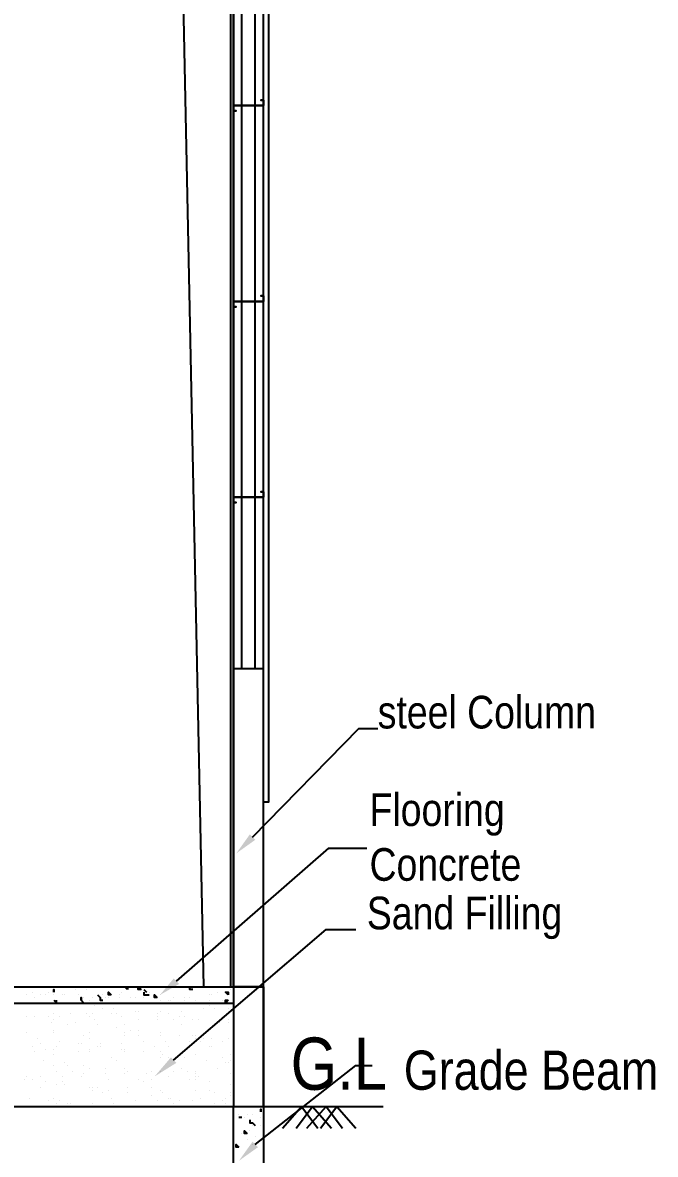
# Model space of a CAD drawing. Header units: metres. Extents: x -941 to 1333, y -28 to 1490.
# Drawn here: x 871.43 to 876.27, y 352.77 to 361.44 of the extents above; entities that cross this region are included whole.
import ezdxf

# ---------------------------------------------------------------- set-up
doc = ezdxf.new("R2010")
doc.units = ezdxf.units.M
doc.styles.add('style2A', font='swissc.ttf')

msp = doc.modelspace()

# ---------------------------------------------------------------- linework, layer by layer
at = {"lineweight": 25}
for points in [[(854.98699, 368.78125), (854.98699, 354.05557), (873.27433, 354.05557), (873.27433, 368.78125)], [(872.5245, 368.15639), (872.8161, 354.05557)], [(873.02439, 354.05557), (873.02439, 368.15639)], [(873.1077, 356.49249), (873.1077, 368.13556)], [(873.21184, 356.49249), (873.21184, 368.13556)], [(873.27433, 355.6177), (873.27433, 368.15639)], [(873.27433, 355.4719), (873.31598, 355.4719), (873.31598, 368.15639)], [(873.04521, 360.80397), (873.04521, 360.76231), (873.06604, 360.76231), (873.04521, 360.76231), (873.04521, 360.80397), (873.27433, 360.80397), (873.27433, 360.84562), (873.2535, 360.84562), (873.27433, 360.84562), (873.27433, 360.80397), (873.27433, 360.84562), (873.2535, 360.84562), (873.27433, 360.84562)], [(873.2535, 360.84562), (873.2535, 360.84562)], [(873.27433, 360.80397), (873.04521, 360.80397), (873.27433, 360.80397)], [(873.04521, 360.76231), (873.06604, 360.76231)], [(873.06604, 360.76231), (873.06604, 360.76231)], [(873.06604, 360.76231), (873.06604, 360.76231)], [(873.04521, 359.30432), (873.04521, 359.26267), (873.06604, 359.26267), (873.04521, 359.26267), (873.04521, 359.30432), (873.27433, 359.30432), (873.27433, 359.34598), (873.2535, 359.34598), (873.27433, 359.34598), (873.27433, 359.30432), (873.27433, 359.34598), (873.2535, 359.34598), (873.27433, 359.34598)], [(873.2535, 359.34598), (873.2535, 359.34598)], [(873.27433, 359.30432), (873.04521, 359.30432), (873.27433, 359.30432)], [(873.04521, 359.26267), (873.06604, 359.26267)], [(873.06604, 359.26267), (873.06604, 359.26267)], [(873.06604, 359.26267), (873.06604, 359.26267)], [(873.04521, 357.80468), (873.04521, 357.76302), (873.06604, 357.76302), (873.04521, 357.76302), (873.04521, 357.80468), (873.27433, 357.80468), (873.27433, 357.84634), (873.2535, 357.84634), (873.27433, 357.84634), (873.27433, 357.80468), (873.27433, 357.84634), (873.2535, 357.84634), (873.27433, 357.84634)], [(873.27433, 357.80468), (873.04521, 357.80468), (873.27433, 357.80468)], [(873.2535, 357.84634), (873.2535, 357.84634)], [(873.04521, 357.76302), (873.06604, 357.76302)], [(873.06604, 357.76302), (873.06604, 357.76302)], [(873.06604, 357.76302), (873.06604, 357.76302)], [(873.04521, 356.49249), (873.27433, 356.49249)], [(873.19101, 355.20113), (874.00332, 356.03426), (874.14912, 356.03426)], [(872.60782, 354.09722), (873.77421, 355.11781), (874.06581, 355.11781)], [(872.58699, 353.4932), (873.75338, 354.49296), (873.98249, 354.49296)], [(871.46226, 354.05557), (871.46226, 354.05557)], [(872.48285, 354.05557), (872.48285, 354.05557)], [(872.50368, 354.05557), (872.50368, 354.05557)], [(872.58699, 354.05557), (872.58699, 354.05557)], [(872.71196, 354.05557), (872.71196, 354.05557)], [(872.73279, 354.03474), (872.71196, 354.03474), (872.71196, 354.05557)], [(872.71196, 354.05557), (872.71196, 354.05557)], [(873.04521, 354.05557), (873.04521, 353.13912)], [(873.27433, 354.05557), (873.27433, 353.13912)], [(871.46226, 353.99308), (871.46226, 353.99308)], [(871.50391, 354.01391), (871.50391, 354.01391)], [(871.52474, 353.97225), (871.52474, 353.97225)], [(871.5664, 353.99308), (871.5664, 353.99308)], [(871.60806, 353.99308), (871.60806, 353.99308)], [(871.62888, 354.01391), (871.62888, 354.01391)], [(871.67054, 354.01391), (871.67054, 354.01391)], [(871.67054, 353.99308), (871.67054, 353.99308)], [(871.73303, 353.99308), (871.73303, 353.99308)], [(871.75385, 353.99308), (871.75385, 353.99308)], [(871.83717, 354.03474), (871.83717, 354.03474)], [(871.858, 353.99308), (871.858, 353.99308)], [(871.87882, 353.97225), (871.87882, 353.97225)], [(871.89965, 353.97225), (871.89965, 353.97225)], [(871.92048, 354.03474), (871.92048, 354.03474)], [(871.96214, 353.97225), (871.96214, 353.97225)], [(872.00379, 353.99308), (872.02462, 353.97225), (872.02462, 353.95142), (872.04545, 353.95142)], [(872.04545, 353.99308), (872.04545, 353.99308)], [(872.06628, 353.97225), (872.06628, 353.97225)], [(872.08711, 353.97225), (872.08711, 353.97225)], [(872.10794, 353.99308), (872.10794, 353.99308)], [(872.17042, 353.99308), (872.17042, 353.99308)], [(872.17042, 353.97225), (872.17042, 353.97225)], [(872.19125, 354.01391), (872.19125, 354.01391)], [(872.25374, 353.97225), (872.25374, 353.97225)], [(872.29539, 353.97225), (872.29539, 353.97225)], [(872.35788, 354.03474), (872.37871, 354.01391)], [(872.35788, 354.01391), (872.35788, 353.99308), (872.39953, 353.99308)], [(872.35788, 353.97225), (872.35788, 353.97225)], [(872.37871, 354.01391), (872.37871, 354.01391)], [(872.39953, 354.01391), (872.39953, 354.01391)], [(872.46202, 353.97225), (872.46202, 353.97225)], [(872.48285, 353.99308), (872.48285, 353.99308)], [(872.58699, 353.97225), (872.58699, 353.97225)], [(872.6703, 353.97225), (872.6703, 353.97225)], [(872.71196, 353.97225), (872.71196, 353.97225)], [(872.85776, 353.99308), (872.85776, 353.99308)], [(872.87859, 353.99308), (872.87859, 353.99308)], [(872.92024, 354.01391), (872.92024, 354.01391)], [(873.02439, 354.03474), (873.02439, 354.03474)], [(867.29658, 353.9306), (873.04521, 353.9306)], [(871.5664, 353.9306), (871.5664, 353.9306)], [(871.67054, 353.95142), (871.69137, 353.9306), (871.69137, 353.95142)], [(871.87882, 353.95142), (871.87882, 353.95142)], [(871.87882, 353.95142), (871.87882, 353.95142)], [(871.94131, 353.95142), (871.94131, 353.95142)], [(871.98297, 353.90977), (871.98297, 353.90977)], [(872.00379, 353.9306), (872.00379, 353.9306)], [(872.04545, 353.88894), (872.04545, 353.88894)], [(872.12877, 353.88894), (872.12877, 353.88894)], [(872.44119, 353.9306), (872.44119, 353.9306)], [(872.48285, 353.95142), (872.48285, 353.95142)], [(872.54533, 353.95142), (872.54533, 353.95142)], [(872.56616, 353.95142), (872.56616, 353.95142)], [(872.6703, 353.95142), (872.6703, 353.95142)], [(872.73279, 353.9306), (872.73279, 353.9306)], [(872.75362, 353.95142), (872.75362, 353.95142)], [(872.8161, 353.88894), (872.8161, 353.88894)], [(872.85776, 353.95142), (872.85776, 353.95142)], [(872.85776, 353.90977), (872.85776, 353.90977)], [(872.89942, 353.88894), (872.89942, 353.88894)], [(872.9619, 353.95142), (872.9619, 353.95142)], [(873.00356, 353.9306), (873.00356, 353.9306)], [(873.00356, 353.9306), (873.00356, 353.9306)], [(873.00356, 353.88894), (873.00356, 353.88894)], [(871.46226, 353.82645), (871.46226, 353.82645)], [(871.52474, 353.82645), (871.52474, 353.82645)], [(871.62888, 353.82645), (871.62888, 353.82645)], [(871.67054, 353.84728), (871.67054, 353.84728)], [(871.67054, 353.84728), (871.67054, 353.84728)], [(871.67054, 353.80563), (871.67054, 353.80563)], [(871.7122, 353.82645), (871.7122, 353.82645)], [(871.79551, 353.84728), (871.79551, 353.84728)], [(871.92048, 353.84728), (871.92048, 353.84728)], [(871.94131, 353.82645), (871.94131, 353.82645)], [(871.96214, 353.84728), (871.96214, 353.84728)], [(871.98297, 353.80563), (871.98297, 353.80563)], [(872.10794, 353.84728), (872.10794, 353.84728)], [(872.14959, 353.84728), (872.14959, 353.84728)], [(872.19125, 353.82645), (872.19125, 353.82645)], [(872.29539, 353.86811), (872.29539, 353.86811)], [(872.31622, 353.86811), (872.31622, 353.86811)], [(872.31622, 353.80563), (872.31622, 353.80563)], [(872.46202, 353.84728), (872.46202, 353.84728)], [(872.46202, 353.82645), (872.46202, 353.82645)], [(872.46202, 353.80563), (872.46202, 353.80563)], [(872.48285, 353.86811), (872.48285, 353.86811)], [(872.54533, 353.84728), (872.54533, 353.84728)], [(872.58699, 353.80563), (872.58699, 353.80563)], [(872.62865, 353.82645), (872.62865, 353.82645)], [(872.64948, 353.86811), (872.64948, 353.86811)], [(872.6703, 353.82645), (872.6703, 353.82645)], [(872.73279, 353.80563), (872.73279, 353.80563)], [(872.77445, 353.80563), (872.77445, 353.80563)], [(872.9619, 353.82645), (872.9619, 353.82645)], [(873.00356, 353.84728), (873.00356, 353.84728)], [(873.00356, 353.80563), (873.00356, 353.80563)], [(871.46226, 353.70148), (871.46226, 353.70148)], [(871.64971, 353.7848), (871.64971, 353.7848)], [(871.67054, 353.72231), (871.67054, 353.72231)], [(871.67054, 353.70148), (871.67054, 353.70148)], [(871.77468, 353.76397), (871.77468, 353.76397)], [(871.83717, 353.7848), (871.83717, 353.7848)], [(871.94131, 353.70148), (871.94131, 353.70148)], [(872.00379, 353.76397), (872.00379, 353.76397)], [(872.14959, 353.74314), (872.14959, 353.74314)], [(872.21208, 353.76397), (872.21208, 353.76397)], [(872.21208, 353.70148), (872.21208, 353.70148)], [(872.25374, 353.72231), (872.25374, 353.72231)], [(872.31622, 353.72231), (872.31622, 353.72231)], [(872.48285, 353.70148), (872.48285, 353.70148)], [(872.64948, 353.76397), (872.64948, 353.76397)], [(872.94107, 353.7848), (872.94107, 353.7848)], [(873.00356, 353.7848), (873.00356, 353.7848)], [(871.54557, 353.65983), (871.54557, 353.65983)], [(871.5664, 353.61817), (871.5664, 353.61817)], [(871.7122, 353.639), (871.7122, 353.639)], [(871.858, 353.61817), (871.858, 353.61817)], [(871.87882, 353.61817), (871.87882, 353.61817)], [(871.89965, 353.68066), (871.89965, 353.68066)], [(871.94131, 353.65983), (871.94131, 353.65983)], [(872.02462, 353.61817), (872.02462, 353.61817)], [(872.19125, 353.61817), (872.19125, 353.61817)], [(872.21208, 353.68066), (872.21208, 353.68066)], [(872.31622, 353.68066), (872.31622, 353.68066)], [(872.35788, 353.639), (872.35788, 353.639)], [(872.48285, 353.68066), (872.48285, 353.68066)], [(872.5245, 353.639), (872.5245, 353.639)], [(872.62865, 353.68066), (872.62865, 353.68066)], [(872.71196, 353.639), (872.71196, 353.639)], [(872.73279, 353.68066), (872.73279, 353.68066)], [(872.75362, 353.68066), (872.75362, 353.68066)], [(872.75362, 353.65983), (872.75362, 353.65983)], [(872.79527, 353.639), (872.79527, 353.639)], [(872.8161, 353.65983), (872.8161, 353.65983)], [(872.87859, 353.65983), (872.87859, 353.65983)], [(872.9619, 353.639), (872.9619, 353.639)], [(873.00356, 353.65983), (873.00356, 353.65983)], [(871.50391, 353.59734), (871.50391, 353.59734)], [(871.52474, 353.55568), (871.52474, 353.55568)], [(871.60806, 353.57651), (871.60806, 353.57651)], [(871.67054, 353.57651), (871.67054, 353.57651)], [(871.67054, 353.53486), (871.67054, 353.53486)], [(871.69137, 353.59734), (871.69137, 353.59734)], [(871.858, 353.55568), (871.858, 353.55568)], [(871.94131, 353.57651), (871.94131, 353.57651)], [(871.94131, 353.55568), (871.94131, 353.55568)], [(872.00379, 353.59734), (872.00379, 353.59734)], [(872.02462, 353.59734), (872.02462, 353.59734)], [(872.19125, 353.57651), (872.19125, 353.57651)], [(872.21208, 353.57651), (872.21208, 353.57651)], [(872.21208, 353.55568), (872.21208, 353.55568)], [(872.35788, 353.55568), (872.35788, 353.55568)], [(872.44119, 353.59734), (872.44119, 353.59734)], [(872.48285, 353.55568), (872.48285, 353.55568)], [(872.48285, 353.55568), (872.48285, 353.55568)], [(872.50368, 353.53486), (872.50368, 353.53486)], [(872.54533, 353.59734), (872.54533, 353.59734)], [(872.75362, 353.53486), (872.75362, 353.53486)], [(872.85776, 353.59734), (872.85776, 353.59734)], [(872.87859, 353.59734), (872.87859, 353.59734)], [(873.02439, 353.53486), (873.02439, 353.53486)], [(871.58723, 353.4932), (871.58723, 353.4932)], [(871.67054, 353.45154), (871.67054, 353.45154)], [(871.75385, 353.47237), (871.75385, 353.47237)], [(871.77468, 353.45154), (871.77468, 353.45154)], [(871.89965, 353.45154), (871.89965, 353.45154)], [(872.10794, 353.51403), (872.10794, 353.51403)], [(872.14959, 353.4932), (872.14959, 353.4932)], [(872.48285, 353.51403), (872.48285, 353.51403)], [(872.54533, 353.51403), (872.54533, 353.51403)], [(872.6703, 353.51403), (872.6703, 353.51403)], [(872.83693, 353.4932), (872.83693, 353.4932)], [(872.9619, 353.51403), (872.9619, 353.51403)], [(872.98273, 353.47237), (872.98273, 353.47237)], [(873.00356, 353.47237), (873.00356, 353.47237)], [(873.02439, 353.4932), (873.02439, 353.4932)], [(873.21184, 352.84752), (873.98249, 353.45154), (874.10746, 353.45154)], [(871.46226, 353.36823), (871.46226, 353.36823)], [(871.5664, 353.36823), (871.5664, 353.36823)], [(871.69137, 353.40989), (871.69137, 353.40989)], [(871.73303, 353.36823), (871.73303, 353.36823)], [(871.81634, 353.40989), (871.81634, 353.40989)], [(871.87882, 353.36823), (871.87882, 353.36823)], [(871.89965, 353.38906), (871.89965, 353.38906)], [(871.94131, 353.43071), (871.94131, 353.43071)], [(872.06628, 353.43071), (872.06628, 353.43071)], [(872.06628, 353.38906), (872.06628, 353.38906)], [(872.21208, 353.43071), (872.21208, 353.43071)], [(872.21208, 353.43071), (872.21208, 353.43071)], [(872.21208, 353.38906), (872.21208, 353.38906)], [(872.23291, 353.40989), (872.23291, 353.40989)], [(872.23291, 353.40989), (872.23291, 353.40989)], [(872.37871, 353.38906), (872.37871, 353.38906)], [(872.42036, 353.40989), (872.42036, 353.40989)], [(872.48285, 353.40989), (872.48285, 353.40989)], [(872.54533, 353.36823), (872.54533, 353.36823)], [(872.58699, 353.40989), (872.58699, 353.40989)], [(872.64948, 353.43071), (872.64948, 353.43071)], [(872.69113, 353.40989), (872.69113, 353.40989)], [(872.75362, 353.40989), (872.75362, 353.40989)], [(872.75362, 353.38906), (872.75362, 353.38906)], [(872.75362, 353.36823), (872.75362, 353.36823)], [(872.77445, 353.36823), (872.77445, 353.36823)], [(872.92024, 353.43071), (872.92024, 353.43071)], [(873.02439, 353.38906), (873.02439, 353.38906)], [(871.44143, 353.3474), (871.44143, 353.3474)], [(871.50391, 353.3474), (871.50391, 353.3474)], [(871.5664, 353.28492), (871.5664, 353.28492)], [(871.60806, 353.32657), (871.60806, 353.32657)], [(871.69137, 353.30574), (871.69137, 353.30574)], [(871.73303, 353.32657), (871.73303, 353.32657)], [(871.75385, 353.30574), (871.75385, 353.30574)], [(871.94131, 353.28492), (871.94131, 353.28492)], [(871.96214, 353.28492), (871.96214, 353.28492)], [(872.00379, 353.28492), (872.00379, 353.28492)], [(872.08711, 353.3474), (872.08711, 353.3474)], [(872.23291, 353.28492), (872.23291, 353.28492)], [(872.31622, 353.3474), (872.31622, 353.3474)], [(872.35788, 353.32657), (872.35788, 353.32657)], [(872.42036, 353.3474), (872.42036, 353.3474)], [(872.42036, 353.28492), (872.42036, 353.28492)], [(872.71196, 353.3474), (872.71196, 353.3474)], [(872.75362, 353.3474), (872.75362, 353.3474)], [(872.85776, 353.32657), (872.85776, 353.32657)], [(873.02439, 353.30574), (873.02439, 353.30574)], [(871.48308, 353.2016), (871.48308, 353.2016)], [(871.67054, 353.2016), (871.67054, 353.2016)], [(871.96214, 353.26409), (871.96214, 353.26409)], [(872.04545, 353.24326), (872.04545, 353.24326)], [(872.08711, 353.26409), (872.08711, 353.26409)], [(872.10794, 353.2016), (872.10794, 353.2016)], [(872.23291, 353.24326), (872.23291, 353.24326)], [(872.42036, 353.22243), (872.42036, 353.22243)], [(872.48285, 353.26409), (872.48285, 353.26409)], [(872.50368, 353.24326), (872.50368, 353.24326)], [(872.54533, 353.2016), (872.54533, 353.2016)], [(872.56616, 353.2016), (872.56616, 353.2016)], [(872.75362, 353.26409), (872.75362, 353.26409)], [(872.79527, 353.2016), (872.79527, 353.2016)], [(872.85776, 353.26409), (872.85776, 353.26409)], [(872.89942, 353.24326), (872.89942, 353.24326)], [(872.98273, 353.2016), (872.98273, 353.2016)], [(873.02439, 353.24326), (873.02439, 353.24326)], [(873.02439, 353.22243), (873.02439, 353.22243)], [(854.21634, 353.13912), (874.19078, 353.13912)], [(871.62888, 353.18077), (871.62888, 353.18077)], [(871.69137, 353.15995), (871.69137, 353.15995)], [(871.7122, 353.18077), (871.7122, 353.18077)], [(871.77468, 353.15995), (871.77468, 353.15995)], [(871.79551, 353.15995), (871.79551, 353.15995)], [(871.96214, 353.15995), (871.96214, 353.15995)], [(871.96214, 353.15995), (871.96214, 353.15995)], [(872.12877, 353.15995), (872.12877, 353.15995)], [(872.29539, 353.18077), (872.29539, 353.18077)], [(872.46202, 353.18077), (872.46202, 353.18077)], [(872.58699, 353.15995), (872.58699, 353.15995)], [(872.62865, 353.18077), (872.62865, 353.18077)], [(872.73279, 353.18077), (872.73279, 353.18077)], [(872.89942, 353.15995), (872.89942, 353.15995)], [(872.9619, 353.18077), (872.9619, 353.18077)], [(872.98273, 353.15995), (872.98273, 353.15995)], [(873.12853, 353.13912), (873.12853, 353.13912)], [(873.2535, 353.11829), (873.2535, 353.09746)], [(873.27433, 353.13912), (873.27433, 353.13912)], [(873.42013, 352.97249), (873.56592, 353.13912), (873.6909, 352.97249)], [(873.52427, 352.97249), (873.64924, 353.13912), (873.79504, 352.97249)], [(873.60758, 352.97249), (873.75338, 353.13912), (873.87835, 352.97249)], [(873.71172, 352.97249), (873.83669, 353.13912), (873.98249, 352.97249)], [(873.04521, 353.03497), (873.04521, 353.03497)], [(873.08687, 353.07663), (873.08687, 353.07663)], [(873.08687, 353.0558), (873.1077, 353.0558)], [(873.08687, 353.0558), (873.08687, 353.0558)], [(873.08687, 353.0558), (873.08687, 353.0558)], [(873.12853, 353.0558), (873.12853, 353.0558)], [(873.14936, 353.07663), (873.14936, 353.07663)], [(873.17019, 353.03497), (873.17019, 353.01415), (873.19101, 353.01415), (873.21184, 352.99332)], [(873.19101, 353.07663), (873.19101, 353.07663)], [(873.2535, 353.0558), (873.2535, 353.0558)], [(873.1077, 352.93083), (873.1077, 352.93083)], [(873.17019, 352.95166), (873.17019, 352.95166)], [(873.19101, 352.99332), (873.19101, 352.99332)], [(873.2535, 352.99332), (873.2535, 352.99332)], [(873.27433, 352.99332), (873.27433, 352.99332)], [(873.06604, 352.84752), (873.06604, 352.84752)], [(873.14936, 352.88918), (873.14936, 352.88918)], [(873.19101, 352.84752), (873.19101, 352.84752)], [(873.21184, 352.91), (873.21184, 352.91)]]:
    msp.add_lwpolyline(points, dxfattribs=at)
for points in [[(873.04521, 368.15639), (873.04521, 354.05557)], [(873.04521, 360.80397), (873.27433, 360.80397), (873.04521, 360.80397), (873.04521, 360.76231), (873.06604, 360.76231), (873.04521, 360.76231)], [(873.04521, 359.30432), (873.27433, 359.30432), (873.04521, 359.30432), (873.04521, 359.26267), (873.06604, 359.26267), (873.04521, 359.26267)], [(873.04521, 357.80468), (873.27433, 357.80468), (873.04521, 357.80468), (873.04521, 357.76302), (873.06604, 357.76302), (873.04521, 357.76302)], [(872.23291, 354.03474), (872.21208, 354.05557), (872.23291, 354.05557)], [(872.33705, 354.03474), (872.31622, 354.03474), (872.31622, 354.05557)], [(873.27433, 354.05557), (873.04521, 354.05557), (873.04521, 353.13912), (873.27433, 353.13912)], [(871.67054, 354.01391), (871.67054, 354.03474)], [(871.87882, 353.95142), (871.87882, 353.97225)], [(872.10794, 353.99308), (872.08711, 353.99308), (872.08711, 354.01391)], [(872.46202, 353.97225), (872.44119, 353.97225), (872.44119, 353.99308)], [(873.00356, 353.99308), (872.98273, 354.01391), (873.00356, 354.01391)], [(871.89965, 353.9306), (871.87882, 353.95142)], [(873.00356, 353.95142), (872.98273, 353.9306), (872.98273, 353.95142)], [(873.27433, 353.13912), (873.27433, 352.38929), (873.04521, 352.38929), (873.04521, 353.13912)], [(873.2535, 353.09746), (873.2535, 353.11829)], [(873.14936, 352.93083), (873.12853, 352.93083), (873.12853, 352.95166)], [(873.08687, 352.82669), (873.06604, 352.82669), (873.06604, 352.84752)]]:
    msp.add_lwpolyline(points, close=True, dxfattribs=at)
for points in [[(873.21184, 355.1803), (873.06604, 355.07616), (873.17019, 355.22196)], [(872.62865, 354.07639), (872.48285, 353.99308), (872.58699, 354.11805)], [(872.60782, 353.47237), (872.44119, 353.36823), (872.56616, 353.51403)], [(873.23267, 352.82669), (873.08687, 352.72255), (873.19101, 352.86835)]]:
    msp.add_solid(points)

# ---------------------------------------------------------------- texts
at = {"attachment_point": 7, "style": 'style2A'}
for s, insert, char_height in [('steel Column', (874.14912, 356.0299), 0.2499858), ('Flooring', (874.08663, 355.21105), 0.249986), ('Concrete', (874.08663, 354.86351), 0.249986), ('Sand Filling', (874.06581, 354.41957), 0.2499858), ('G.L {\\H0.75x;Grade Beam}', (873.48261, 353.2606), 0.4)]:
    msp.add_mtext(s, dxfattribs=dict(at, insert=insert, char_height=char_height))

doc.saveas('drawing.dxf')
